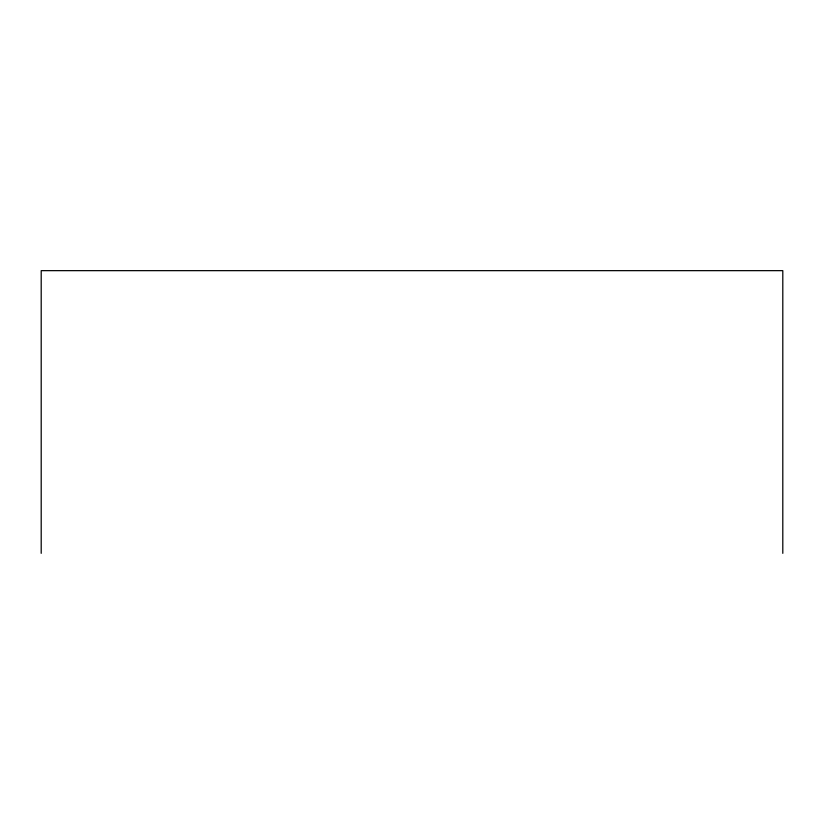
<?xml version="1.0" encoding="UTF-8"?>
<svg xmlns="http://www.w3.org/2000/svg" width="824" height="824" viewBox="0 0 824 824"><rect width="100%" height="100%" fill="white"/><g stroke="black" fill="none" stroke-linecap="round" stroke-linejoin="round"><path stroke-width="1.24" d="M782.8 553.347L782.8 270.653L41.2 270.653L41.2 553.347"/></g></svg>
